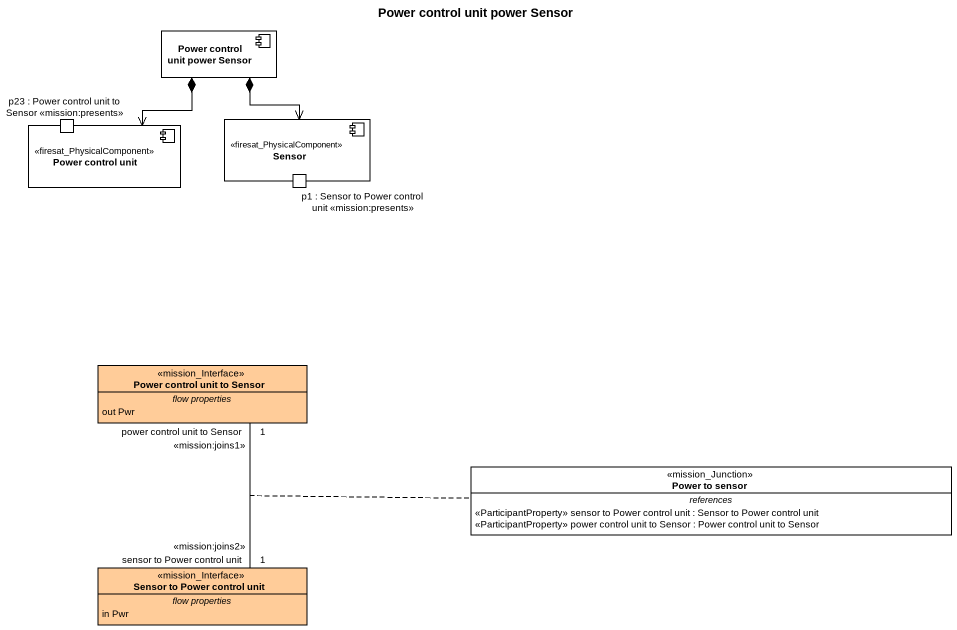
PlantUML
@startuml
title Power control unit power Sensor
allowmixing
hide circle
hide empty members
component "Power control unit power Sensor" as Power_control_unit_power
component "Power control unit" as Power_control_unit <<firesat_PhysicalComponent>> {
  port "p23 : Power control unit to Sensor <<mission:presents>>" as p23_Power_control_unit_to
}
component Sensor <<firesat_PhysicalComponent>> {
  port "p1 : Sensor to Power control unit <<mission:presents>>" as p1_Sensor_to_Power_control
}
class "Power control unit to Sensor" as Power_control_unit_to_Sensor <<mission_Interface>> #FFCC99 {
  -- flow properties --
  out Pwr
}
class "Power to sensor" as Power_to_sensor <<mission_Junction>> {
  -- references --
  <<ParticipantProperty>> sensor to Power control unit : Sensor to Power control unit
  <<ParticipantProperty>> power control unit to Sensor : Power control unit to Sensor
}
class "Sensor to Power control unit" as Sensor_to_Power_control_unit <<mission_Interface>> #FFCC99 {
  -- flow properties --
  in Pwr
}
Power_control_unit_power *--> Power_control_unit
Power_control_unit_power *--> Sensor
Power_control_unit_to_Sensor "1\npower control unit to Sensor\n<<mission:joins1>>" -- "1\nsensor to Power control unit\n<<mission:joins2>>" Sensor_to_Power_control_unit
(Power_control_unit_to_Sensor, Sensor_to_Power_control_unit) .. Power_to_sensor
@enduml
